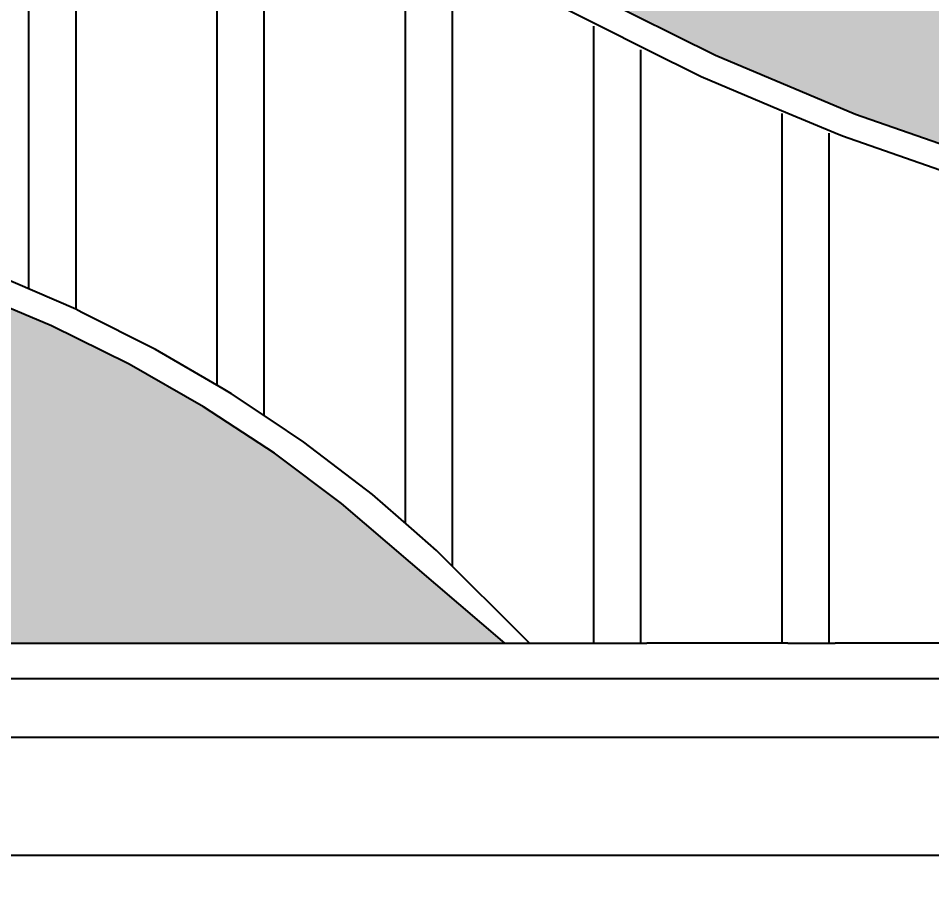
# Model space of a CAD drawing. Extents: x 396092 to 455492, y 17293 to 132793.
# Drawn here: x 410283 to 411060, y 45227 to 45962 of the extents above; entities that cross this region are included whole.
import ezdxf

# ---------------------------------------------------------------- set-up
doc = ezdxf.new("R2010")
doc.units = 0
doc.header["$LTSCALE"] = 1000
doc.header["$MEASUREMENT"] = 0
doc.layers.add('MU', color=34, linetype='Continuous')
doc.layers.add('PUB_DIM', color=3, linetype='Continuous')
doc.styles.add('_TCH_DIM_T3', font='SIMPLEX', dxfattribs={"width": 0.705882, "bigfont": 'GBCBIG'})
doc.dimstyles.new('_TCH_ARCH&&50', dxfattribs={"dimtxt": 148.75, "dimasz": 50, "dimexe": 125, "dimexo": 150, "dimgap": 63.125, "dimtad": 1, "dimdec": 0, "dimzin": 0, "dimdsep": 46, "dimtxsty": '_TCH_DIM_T3', "dimblk": 'ARCHTICK', "dimcen": 0.09, "dimclrt": 7, "dimazin": 2, "dimtfac": 1, "dimtdec": 0, "dimtix": 1, "dimtmove": 2, "dimatfit": 3, "dimfxl": 1, "dimtolj": 1, "dimtzin": 0, "dimarcsym": 0})

# ---------------------------------------------------------------- blocks, each defined once
blk = doc.blocks.new('_ArchTick')
at = {"color": 0, "linetype": 'ByBlock', "const_width": 0.4}
blk.add_lwpolyline([(-0.5, -0.5), (0.5, 0.5)], dxfattribs=at)
blk = doc.blocks.new('*D70')
at = {"layer": 'Defpoints', "color": 0, "transparency": 16777216}
for p in [(409552.73, 45358.06), (412352.73, 45358.06), (412352.73, 44608.97)]:
    blk.add_point(p, dxfattribs=at)
at = {"layer": 'PUB_DIM', "color": 0, "lineweight": -2, "transparency": 16777216}
for p, q in [((409552.73, 45208.06), (409552.73, 44483.97)), ((412352.73, 45208.06), (412352.73, 44483.97)), ((409552.73, 44608.97), (412352.73, 44608.97))]:
    blk.add_line(p, q, dxfattribs=at)
at = {"layer": 'PUB_DIM', "color": 0, "lineweight": -2, "transparency": 16777216, "xscale": 50, "yscale": 50, "zscale": 50, "rotation": 180}
blk.add_blockref('_ArchTick', (409552.73, 44608.97), dxfattribs=at)
at = {"layer": 'PUB_DIM', "color": 0, "lineweight": -2, "transparency": 16777216, "xscale": 50, "yscale": 50, "zscale": 50}
blk.add_blockref('_ArchTick', (412352.73, 44608.97), dxfattribs=at)
at = {"layer": 'PUB_DIM', "color": 7, "transparency": 16777216, "insert": (410952.73, 44746.47), "char_height": 148.75, "attachment_point": 5, "style": '_TCH_DIM_T3'}
blk.add_mtext('\\A1;2800', dxfattribs=at)

msp = doc.modelspace()

# ---------------------------------------------------------------- hatches: boundary and pattern name
h = msp.add_hatch()
h.set_pattern_fill('HEX', color=8, scale=20)
h.set_pattern_definition([(0, (0, 0), (0, 32.99556), [19.05, -38.1]), (120, (0, 0), (-28.5749932, -16.49778), [19.05, -38.1]), (60, (19.05, 0), (-28.5749932, 16.49778), [19.05, -38.1])])
h.paths.add_polyline_path([(406677.73, 45542.51), (406677.73, 45430.76), (406829.28, 45430.76)])
h.paths.add_polyline_path([(408300.31, 46028.9), (408737.74, 46225.76), (408728.59, 46225.76), (408695.48, 46225.76), (406724.62, 46225.76), (406690.68, 46225.76), (407108.19, 46033.78), (407186.8, 46003.06), (407267.69, 45976.7), (407350.5, 45954.8), (407434.89, 45937.47), (407520.48, 45924.79), (407609.06, 45916.65), (407698.11, 45913.49), (407787.21, 45915.32), (407875.96, 45922.12), (407963.95, 45933.86), (408050.77, 45950.5), (408136.03, 45971.96), (408219.34, 45998.13)])
h.paths.add_polyline_path([(408199.01, 45859.97), (408318.51, 45892.42), (408434.9, 45931.82), (408547.59, 45977.98), (409030.42, 46225.76), (409013.58, 46225.76), (408779.93, 46225.76), (408322.71, 46015.13), (408239.27, 45982.68), (408153.34, 45955.05), (408065.31, 45932.36), (407975.6, 45914.72), (407884.64, 45902.22), (407792.85, 45894.91), (407700.67, 45892.82), (407608.54, 45895.97), (407516.88, 45904.35), (407427.81, 45917.61), (407340.02, 45935.8), (407253.92, 45958.84), (407169.89, 45986.62), (407088.33, 46019.02), (406677.73, 46211.3), (406677.73, 46133.95), (406895.34, 46007.09), (406988.65, 45960.6), (407085.76, 45919.75), (407186.17, 45884.77), (407289.36, 45855.83), (407394.8, 45833.08), (407501.95, 45816.64), (407610.24, 45806.59), (407719.13, 45802.99), (407828.05, 45805.86), (407953.16, 45816.58), (408077.02, 45834.65)])
h.paths.add_polyline_path([(409427.73, 45828.53), (409128.69, 45765.56), (408992.29, 45728.31), (408859.36, 45683.3), (408730.55, 45630.75), (408606.49, 45570.91), (408357.54, 45430.76), (409427.73, 45430.76)])
h.paths.add_polyline_path([(410501.05, 45592.18), (410440.8, 45631.68), (410377.54, 45667.82), (410311.54, 45700.44), (410243.08, 45729.41), (410172.47, 45754.6), (410100.01, 45775.9), (410026, 45793.22), (409950.78, 45806.48), (409874.67, 45815.63), (409797.99, 45820.62), (409721.08, 45821.44), (409644.27, 45818.08), (409577.73, 45811.52), (409577.73, 45430.76), (410696.93, 45430.76), (410558.02, 45549.49)])
h.paths.add_polyline_path([(410910.44, 46042.97), (410589.45, 46225.76), (410586.16, 46225.76), (410354.75, 46225.76), (410755.1, 45990.22), (410875.88, 45929.94), (410994.85, 45880.01), (411117.81, 45837.22), (411244.16, 45801.77), (411373.24, 45773.85), (411504.4, 45753.6), (411636.98, 45741.13), (411770.29, 45736.49), (411903.67, 45739.71), (412036.43, 45750.78), (412327.73, 45792.55), (412327.73, 45975.26), (412078.58, 45906.43), (411987.47, 45886.72), (411894.98, 45872.06), (411801.51, 45862.51), (411708.24, 45858.14), (411614.83, 45858.86), (411521.68, 45864.67), (411429.19, 45875.54), (411337.78, 45891.43), (411247.83, 45912.27), (411159.75, 45937.96), (411073.9, 45968.41), (410990.68, 46003.46)])
h.paths.add_polyline_path([(412327.73, 46225.76), (410618.93, 46225.76), (410962.7, 46040.53), (411047.6, 46001.96), (411135.55, 45968.36), (411226.12, 45939.9), (411318.86, 45916.73), (411413.34, 45898.95), (411509.08, 45886.64), (411605.63, 45879.88), (411702.52, 45878.69), (411799.27, 45883.08), (411893.38, 45892.76), (411986.48, 45907.72), (412078.13, 45927.88), (412327.73, 45998.18)])
h.paths.add_polyline_path([(413553.68, 45578.22), (413467.12, 45623.82), (413377.02, 45664.46), (413283.79, 45699.95), (413187.86, 45730.13), (413089.66, 45754.86), (412989.66, 45774.02), (412888.32, 45787.54), (412786.09, 45795.33), (412527.73, 45800.48), (412527.73, 45791.62), (412527.73, 45430.76), (413795.62, 45430.76)])
h.paths.add_polyline_path([(414987.73, 46225.76), (414977.89, 46225.76), (413674.86, 46225.76), (414022.86, 46044.04), (414110.6, 46006.56), (414201.26, 45974.18), (414294.41, 45947.04), (414389.6, 45925.27), (414486.39, 45908.99), (414584.31, 45898.26), (414682.89, 45893.15), (414781.66, 45893.67), (414880.15, 45899.81), (414987.73, 45912.75)])

# ---------------------------------------------------------------- linework, layer by layer
for points in [[(434627.73, 45350.76), (400427.73, 45350.76)], [(400427.73, 45250.76), (434927.73, 45250.76)]]:
    msp.add_lwpolyline(points)
at = {"layer": 'MU', "color": 37}
for p, q in [((410292.49, 45731.69), (410292.49, 46225.76)), ((410332.49, 45714.42), (410332.49, 46214.46)), ((410452.49, 45649.81), (410452.49, 46143.92)), ((410492.49, 45624.11), (410492.49, 46120.23)), ((410612.49, 45532.53), (410612.49, 46046.28)), ((410652.49, 45495.88), (410652.49, 46022.48)), ((410875.88, 45929.94), (410755.1, 45990.22)), ((410777.49, 45955.04), (410737.96, 45974.81)), ((410772.49, 45430.76), (410772.49, 45955.04)), ((410817.49, 45935.03), (410777.49, 45955.04)), ((410812.49, 45430.76), (410812.49, 45935.03)), ((410863.77, 45911.87), (410817.49, 45935.03)), ((410994.85, 45880.01), (410875.88, 45929.94)), ((410937.49, 45880.92), (410863.77, 45911.87)), ((410932.49, 45430.76), (410932.49, 45880.92)), ((410977.49, 45864.13), (410937.49, 45880.92)), ((411117.81, 45837.22), (410994.85, 45880.01)), ((410972.49, 45430.76), (410972.49, 45864.13)), ((410983.85, 45861.46), (410977.49, 45864.13)), ((411097.49, 45821.86), (410983.85, 45861.46)), ((410297.49, 45729.53), (410262.18, 45744.78)), ((410311.54, 45700.44), (410243.08, 45729.41)), ((410332.35, 45714.48), (410297.49, 45729.53)), ((410337.49, 45711.9), (410332.35, 45714.48)), ((410399.94, 45680.42), (410337.49, 45711.9)), ((410377.54, 45667.82), (410311.54, 45700.44)), ((410457.49, 45646.9), (410399.94, 45680.42)), ((410440.8, 45631.68), (410377.54, 45667.82)), ((410464.64, 45642.73), (410457.49, 45646.9)), ((410497.49, 45620.77), (410464.64, 45642.73)), ((410501.05, 45592.18), (410440.8, 45631.68)), ((410526.18, 45601.58), (410497.49, 45620.77)), ((410584.29, 45557.15), (410526.18, 45601.58)), ((410558.02, 45549.49), (410501.05, 45592.18)), ((410617.49, 45528.16), (410584.29, 45557.15)), ((410696.93, 45430.76), (410558.02, 45549.49)), ((410638.7, 45509.64), (410617.49, 45528.16)), ((410717.73, 45430.76), (410638.7, 45509.64)), ((409577.73, 45430.76), (410748.48, 45430.76)), ((410748.48, 45430.76), (410777.49, 45430.76)), ((410777.49, 45430.76), (410817.49, 45430.76)), ((410937.49, 45430.76), (410817.49, 45430.76)), ((410937.49, 45430.76), (410977.49, 45430.76)), ((411097.49, 45430.76), (410977.49, 45430.76)), ((409577.73, 45400.76), (412327.73, 45400.76)), ((412327.73, 45350.76), (409577.73, 45350.76))]:
    msp.add_line(p, q, dxfattribs=at)

# ---------------------------------------------------------------- dimensions: what is measured, and where the dimension line sits
at = {"layer": 'PUB_DIM'}
dim = msp.add_aligned_dim(p1=(409552.73, 45358.06), p2=(412352.73, 45358.06), distance=-749.09, dimstyle='_TCH_ARCH&&50', dxfattribs=at)
dim.commit()
dim.dimension.update_dxf_attribs({"geometry": '*D70', "text_midpoint": (410952.73, 44746.47)})

doc.saveas('drawing.dxf')
